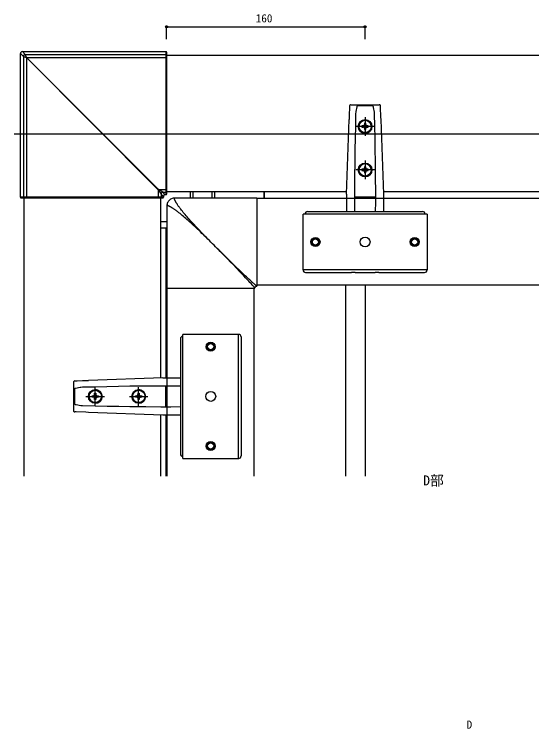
# Model space of a CAD drawing. Units: millimetres, scale not verified. Extents: x -693 to 693, y -1120 to 1121.
# Drawn here: x -313 to 110, y -483 to 93 of the extents above; entities that cross this region are included whole.
import ezdxf
from ezdxf.enums import TextEntityAlignment as Align

# ---------------------------------------------------------------- set-up
doc = ezdxf.new("R2010")
doc.units = ezdxf.units.MM
doc.header["$LTSCALE"] = 6
for name, color, linetype in [('0-1_USER1', 3, 'Continuous'), ('0-3_YKK_12', 2, 'Continuous'), ('0-4_YKK_13', 4, 'Continuous'), ('0-6_YKK_D', 6, 'Continuous')]:
    doc.layers.add(name, color=color, linetype=linetype)
doc.styles.add('ＭＳ ゴシック', font='')
doc.styles.get('ＭＳ ゴシック').set_extended_font_data('MS Gothic')

msp = doc.modelspace()

# ---------------------------------------------------------------- linework, layer by layer
at = {"layer": '0-3_YKK_12'}
for p, q in [((-190.33, 60.016), (109.671, 60.016)), ((-30.33, 10.079), (-30.33, -4.913)), ((-22.834, 2.583), (-37.826, 2.583)), ((-313.157, -3.484), (109.671, -3.484)), ((-30.33, -24.933), (-30.33, -39.925)), ((-22.834, -32.429), (-37.826, -32.429)), ((-190.33, -49.984), (-45.264, -49.984)), ((-15.4, -49.984), (109.671, -49.984)), ((-305.327, -54.985), (-305.327, -279.341)), ((-195.327, -54.985), (-195.327, -200.048)), ((109.671, -55.484), (-117.653, -55.484)), ((109.671, -125.483), (-117.653, -125.483)), ((-189.832, -279.341), (-189.832, -127.662)), ((-119.833, -279.341), (-119.833, -127.662)), ((-247.894, -222.477), (-247.894, -207.485)), ((-212.882, -222.477), (-212.882, -207.485)), ((-255.39, -214.981), (-240.398, -214.981)), ((-220.378, -214.981), (-205.386, -214.981)), ((-195.327, -229.911), (-195.327, -279.341))]:
    msp.add_line(p, q, dxfattribs=at)
at = {"layer": '0-4_YKK_13'}
for p, q in [((-308.157, -54.485), (-308.157, 61.343)), ((-308.157, 61.343), (-308.155, 61.343)), ((-308.155, 61.343), (-305.825, 59.013)), ((-308.155, -54.485), (-308.155, 61.343)), ((-306.658, 62.842), (-190.83, 62.842)), ((-306.658, 62.842), (-306.658, 62.84)), ((-304.328, 60.51), (-306.658, 62.84)), ((-306.658, 62.84), (-190.83, 62.84)), ((-305.825, 59.013), (-303.33, 58.015)), ((-305.825, 59.013), (-305.825, -54.485)), ((-303.33, 58.015), (-304.328, 60.51)), ((-304.328, 60.51), (-190.83, 60.51)), ((-303.33, 58.015), (-303.322, 58.001)), ((-303.317, 58.006), (-303.33, 58.015)), ((-303.322, 58.001), (-303.317, 58.006)), ((-303.322, 58.001), (-303.322, -54.485)), ((-303.322, 58.001), (-197.056, -48.423)), ((-303.317, 58.006), (-190.83, 58.006)), ((-196.892, -48.259), (-303.317, 58.006)), ((-190.83, 62.842), (-190.83, 62.84)), ((-190.83, 60.51), (-190.83, 62.84)), ((-190.83, 58.006), (-190.83, 60.51)), ((-190.83, -48.259), (-190.83, 58.006)), ((-190.33, 62.342), (-190.33, 62.341)), ((-190.33, 62.341), (-190.33, 60.011)), ((-190.33, 60.011), (-190.33, 58.008)), ((-190.33, 58.008), (-190.33, -48.204)), ((-42.842, 19.093), (-42.842, 19.099)), ((-42.002, 20.047), (-42.066, 20.032)), ((-41.78, 20.072), (-18.884, 20.072)), ((-24.96, 19.097), (-35.705, 19.097)), ((-17.823, 19.099), (-17.822, 19.093)), ((-37.92, 12.857), (-37.929, 12.725)), ((-37.831, 14.129), (-37.92, 12.857)), ((-22.745, 12.857), (-22.833, 14.129)), ((-22.735, 12.725), (-22.745, 12.857)), ((-45.332, -51.943), (-43.236, 8.08)), ((-15.332, -51.943), (-17.428, 8.08)), ((-35.832, 2.588), (-35.832, 2.575)), ((-35.332, 2.621), (-35.332, 2.601)), ((-32.882, 3.1), (-32.882, 2.102)), ((-31.832, 3.1), (-32.882, 3.1)), ((-32.882, 2.232), (-31.832, 2.232)), ((-32.882, 2.102), (-31.832, 2.102)), ((-31.832, 2.232), (-31.832, 2.102)), ((-30.832, 5.146), (-30.832, 4.098)), ((-29.832, 5.146), (-30.832, 5.146)), ((-30.832, 1.234), (-30.832, 1.104)), ((-30.832, 1.104), (-30.832, 0.056)), ((-30.832, 0.186), (-29.832, 0.186)), ((-30.832, 0.056), (-29.832, 0.056)), ((-29.832, 4.098), (-29.832, 5.146)), ((-29.832, 1.234), (-29.832, 1.104)), ((-29.832, 0.056), (-29.832, 1.104)), ((-27.782, 3.1), (-28.832, 3.1)), ((-28.832, 2.232), (-27.782, 2.232)), ((-28.832, 2.232), (-28.832, 2.102)), ((-28.832, 2.102), (-27.782, 2.102)), ((-27.782, 2.102), (-27.782, 3.1)), ((-25.332, 2.601), (-25.332, 2.621)), ((-24.832, 2.575), (-24.832, 2.588)), ((-35.832, -32.424), (-35.832, -32.437)), ((-35.332, -32.391), (-35.332, -32.411)), ((-32.882, -31.912), (-32.882, -32.91)), ((-31.832, -31.912), (-32.882, -31.912)), ((-32.882, -32.78), (-31.832, -32.78)), ((-32.882, -32.91), (-31.832, -32.91)), ((-31.832, -32.78), (-31.832, -32.91)), ((-30.832, -29.866), (-30.832, -30.914)), ((-29.832, -29.866), (-30.832, -29.866)), ((-30.832, -33.778), (-30.832, -33.908)), ((-30.832, -33.908), (-30.832, -34.956)), ((-29.832, -30.914), (-29.832, -29.866)), ((-29.832, -33.778), (-29.832, -33.908)), ((-29.832, -34.956), (-29.832, -33.908)), ((-27.782, -31.912), (-28.832, -31.912)), ((-28.832, -32.78), (-27.782, -32.78)), ((-28.832, -32.78), (-28.832, -32.91)), ((-28.832, -32.91), (-27.782, -32.91)), ((-27.782, -32.91), (-27.782, -31.912)), ((-25.332, -32.411), (-25.332, -32.391)), ((-24.832, -32.437), (-24.832, -32.424)), ((-30.832, -34.826), (-29.832, -34.826)), ((-30.832, -34.956), (-29.832, -34.956)), ((-197.056, -48.423), (-197.056, -54.485)), ((-197.056, -48.423), (-194.835, -51.978)), ((-196.892, -48.259), (-190.83, -48.259)), ((-193.338, -50.481), (-196.892, -48.259)), ((-193.338, -50.481), (-190.83, -50.481)), ((-191.373, -52.445), (-193.338, -50.481)), ((-190.83, -50.481), (-190.83, -48.259)), ((-190.83, -52.445), (-190.83, -50.481)), ((-190.33, -48.204), (-190.33, -49.982)), ((-190.33, -49.982), (-190.33, -51.946)), ((-171.427, -49.984), (-171.427, -55.162)), ((-168.927, -55.162), (-168.927, -49.984)), ((-153.927, -49.984), (-153.927, -55.162)), ((-151.427, -55.162), (-151.427, -49.984)), ((-111.727, -55.484), (-111.727, -49.984)), ((-111.427, -55.484), (-111.427, -49.984)), ((-308.157, -54.485), (-308.155, -54.485)), ((-305.825, -54.485), (-308.155, -54.485)), ((-307.656, -54.985), (-307.657, -54.985)), ((-307.656, -54.985), (-305.326, -54.985)), ((-303.322, -54.485), (-305.825, -54.485)), ((-305.326, -54.985), (-303.323, -54.985)), ((-303.323, -54.985), (-197.111, -54.985)), ((-197.056, -54.485), (-303.322, -54.485)), ((-197.111, -54.985), (-195.334, -54.985)), ((-194.835, -54.485), (-197.056, -54.485)), ((-195.334, -54.985), (-193.369, -54.985)), ((-194.835, -51.978), (-194.835, -54.485)), ((-194.835, -51.978), (-192.87, -53.943)), ((-192.87, -54.485), (-194.835, -54.485)), ((-192.87, -53.943), (-192.87, -54.485)), ((-192.869, -53.943), (-192.87, -53.943)), ((-192.869, -54.485), (-192.87, -54.485)), ((-192.869, -53.943), (-192.869, -54.485)), ((-190.83, -52.445), (-191.373, -52.445)), ((-191.373, -52.446), (-191.373, -52.445)), ((-190.83, -52.446), (-191.373, -52.446)), ((-190.83, -52.446), (-190.83, -52.445)), ((-117.653, -55.162), (-184.153, -55.162)), ((-117.653, -55.248), (-117.653, -126.162)), ((-38.332, -54.052), (-38.332, -54.052)), ((-38.332, -54.052), (-22.332, -54.052)), ((-190.153, -61.162), (-190.153, -127.662)), ((-80.333, -113.058), (-80.333, -68.06)), ((19.667, -68.061), (-80.333, -68.06)), ((-78.761, -68.06), (-78.758, -67.99)), ((-76.759, -66.06), (16.095, -66.06)), ((-38.756, -66.081), (-38.797, -65.827)), ((18.094, -67.99), (18.097, -68.061)), ((19.667, -68.061), (19.667, -113.059)), ((-195.327, -73.984), (-190.153, -73.984)), ((-190.153, -79.484), (-195.327, -79.484)), ((-190.927, -79.484), (-190.927, -199.979)), ((-138.76, -106.768), (-141.088, -104.381)), ((-136.501, -109.092), (-138.76, -106.768)), ((-134.326, -111.337), (-136.501, -109.092)), ((-131.23, -114.543), (-134.326, -111.337)), ((-128.112, -117.778), (-131.23, -114.543)), ((19.667, -113.059), (-80.333, -113.058)), ((-80.332, -113.059), (-80.332, -113.058)), ((-80.332, -113.077), (-80.332, -113.059)), ((-78.332, -115.077), (-50.061, -115.077)), ((-47.506, -115.08), (-41.312, -115.08)), ((-38.419, -115.069), (-22.245, -115.069)), ((-19.352, -115.08), (-13.158, -115.08)), ((-10.603, -115.077), (17.668, -115.077)), ((19.667, -113.02), (19.668, -113.059)), ((19.668, -113.059), (19.668, -113.077)), ((-125.021, -119.563), (-125.98, -118.667)), ((-124.155, -122.016), (-125.329, -120.75)), ((-123.12, -123.141), (-124.155, -122.016)), ((-122.534, -121.866), (-123.299, -121.161)), ((-122.218, -124.129), (-123.12, -123.141)), ((-121.831, -122.511), (-122.534, -121.866)), ((-121.443, -124.987), (-122.218, -124.129)), ((-121.187, -123.098), (-121.831, -122.511)), ((-120.993, -125.489), (-121.443, -124.987)), ((-120.6, -123.628), (-121.187, -123.098)), ((-120.598, -125.935), (-120.993, -125.489)), ((-120.255, -126.326), (-120.598, -125.935)), ((-118.503, -125.48), (-118.815, -125.213)), ((-45.927, -279.341), (-45.927, -125.483)), ((-29.927, -279.341), (-29.927, -125.483)), ((-190.153, -127.662), (-119.153, -127.662)), ((-177.251, -166.551), (-177.321, -166.553)), ((-132.253, -164.978), (-177.251, -164.978)), ((-177.25, -264.978), (-177.251, -164.978)), ((-132.252, -264.978), (-132.253, -164.978)), ((-132.252, -164.979), (-132.253, -164.979)), ((-132.234, -164.979), (-132.252, -164.979)), ((-179.251, -168.552), (-179.251, -261.406)), ((-130.234, -166.979), (-130.234, -195.25)), ((-193.368, -199.979), (-253.392, -202.075)), ((-130.231, -197.805), (-130.231, -203.999)), ((-265.383, -203.531), (-265.383, -226.427)), ((-265.358, -203.309), (-265.344, -203.245)), ((-264.404, -202.469), (-264.41, -202.47)), ((-191.259, -206.979), (-191.259, -206.979)), ((-191.259, -206.979), (-191.259, -222.979)), ((-190.927, -206.406), (-190.927, -223.553)), ((-179.23, -206.555), (-179.484, -206.514)), ((-130.242, -206.892), (-130.242, -223.066)), ((-264.408, -220.352), (-264.408, -209.607)), ((-259.44, -207.48), (-258.168, -207.392)), ((-258.168, -207.392), (-258.036, -207.382)), ((-248.411, -212.429), (-247.413, -212.429)), ((-248.411, -213.479), (-248.411, -212.429)), ((-247.932, -209.979), (-247.912, -209.979)), ((-247.899, -209.479), (-247.886, -209.479)), ((-247.543, -212.429), (-247.543, -213.479)), ((-247.413, -212.429), (-247.413, -213.479)), ((-213.399, -212.429), (-212.401, -212.429)), ((-213.399, -213.479), (-213.399, -212.429)), ((-212.92, -209.979), (-212.9, -209.979)), ((-212.887, -209.479), (-212.874, -209.479)), ((-212.531, -212.429), (-212.531, -213.479)), ((-212.401, -212.429), (-212.401, -213.479)), ((-250.457, -214.479), (-249.409, -214.479)), ((-250.457, -215.479), (-250.457, -214.479)), ((-249.409, -215.479), (-250.457, -215.479)), ((-248.411, -217.529), (-248.411, -216.479)), ((-247.413, -217.529), (-248.411, -217.529)), ((-247.543, -213.479), (-247.413, -213.479)), ((-247.543, -216.479), (-247.543, -217.529)), ((-247.543, -216.479), (-247.413, -216.479)), ((-247.413, -216.479), (-247.413, -217.529)), ((-246.545, -214.479), (-246.415, -214.479)), ((-246.545, -215.479), (-246.415, -215.479)), ((-246.415, -214.479), (-245.368, -214.479)), ((-245.368, -215.479), (-246.415, -215.479)), ((-245.497, -214.479), (-245.497, -215.479)), ((-245.368, -214.479), (-245.368, -215.479)), ((-215.445, -214.479), (-214.397, -214.479)), ((-215.445, -215.479), (-215.445, -214.479)), ((-214.397, -215.479), (-215.445, -215.479)), ((-213.399, -217.529), (-213.399, -216.479)), ((-212.401, -217.529), (-213.399, -217.529)), ((-212.531, -213.479), (-212.401, -213.479)), ((-212.531, -216.479), (-212.531, -217.529)), ((-212.531, -216.479), (-212.401, -216.479)), ((-212.401, -216.479), (-212.401, -217.529)), ((-211.533, -214.479), (-211.403, -214.479)), ((-211.533, -215.479), (-211.403, -215.479)), ((-211.403, -214.479), (-210.356, -214.479)), ((-210.356, -215.479), (-211.403, -215.479)), ((-210.485, -214.479), (-210.485, -215.479)), ((-210.356, -214.479), (-210.356, -215.479)), ((-258.168, -222.567), (-259.44, -222.478)), ((-258.036, -222.576), (-258.168, -222.567)), ((-247.912, -219.979), (-247.932, -219.979)), ((-247.886, -220.479), (-247.899, -220.479)), ((-212.9, -219.979), (-212.92, -219.979)), ((-212.874, -220.479), (-212.887, -220.479)), ((-264.41, -227.489), (-264.404, -227.489)), ((-193.368, -229.979), (-253.392, -227.883)), ((-190.927, -229.979), (-190.927, -279.341)), ((-130.231, -225.959), (-130.231, -232.153)), ((-130.234, -234.708), (-130.234, -262.979)), ((-177.321, -263.405), (-177.25, -263.408)), ((-177.25, -264.978), (-132.252, -264.978)), ((-132.292, -264.978), (-132.252, -264.979)), ((-132.252, -264.979), (-132.234, -264.979))]:
    msp.add_line(p, q, dxfattribs=at)
for points in [[(-42.842, 19.093), (-42.913, 17.095), (-43.068, 12.787), (-43.222, 8.477), (-43.236, 8.08)], [(-37.032, 18.459), (-37.779, 14.663), (-37.832, 14.13)], [(-35.705, 19.097), (-36.348, 19.041), (-36.69, 18.915), (-36.896, 18.729), (-37.013, 18.511), (-37.032, 18.459)], [(-23.632, 18.459), (-23.75, 18.704), (-23.954, 18.903), (-24.331, 19.044), (-24.891, 19.095), (-24.96, 19.097)], [(-22.832, 14.13), (-23.476, 17.927), (-23.632, 18.459)], [(-17.428, 8.08), (-17.499, 10.079), (-17.786, 18.069), (-17.822, 19.093)], [(-37.929, 12.725), (-38.166, 2.851), (-38.376, -6.78), (-38.558, -16.193), (-38.707, -25.298), (-38.86, -38.217), (-38.919, -50.312), (-38.902, -55.484), (-38.893, -58.395), (-38.8, -65.957)], [(-37.832, 14.13), (-37.831, 14.129), (-37.831, 14.129)], [(-22.833, 14.129), (-22.832, 14.13), (-22.832, 14.13)], [(-21.864, -65.957), (-21.772, -58.423), (-21.762, -55.484), (-21.745, -50.312), (-21.803, -38.304), (-21.957, -25.298), (-22.104, -16.332), (-22.283, -7.011), (-22.495, 2.702), (-22.735, 12.725)], [(-183.761, -55.162), (-184.433, -55.195), (-185.125, -55.299), (-185.819, -55.483), (-186.498, -55.748), (-187.147, -56.093), (-187.754, -56.513), (-188.307, -57.004), (-188.799, -57.557), (-189.22, -58.163), (-189.565, -58.811), (-189.83, -59.489), (-190.014, -60.182), (-190.12, -60.876), (-190.153, -61.555)], [(-179.704, -63.157), (-180.026, -62.705), (-180.334, -62.268), (-180.628, -61.845), (-180.909, -61.436), (-181.177, -61.041), (-181.431, -60.66), (-181.673, -60.292), (-181.902, -59.939), (-182.118, -59.599), (-182.322, -59.273), (-182.514, -58.96), (-182.694, -58.661), (-182.862, -58.375), (-183.019, -58.101), (-183.164, -57.841), (-183.298, -57.593), (-183.42, -57.358), (-183.532, -57.136), (-183.633, -56.926), (-183.723, -56.728), (-183.803, -56.543), (-183.87, -56.374), (-183.927, -56.219), (-183.973, -56.078), (-184.009, -55.951), (-184.037, -55.836), (-184.056, -55.732), (-184.068, -55.64), (-184.072, -55.557), (-184.07, -55.484), (-184.062, -55.42), (-184.049, -55.364), (-184.03, -55.316), (-184.006, -55.276), (-183.978, -55.242), (-183.946, -55.214), (-183.909, -55.193), (-183.869, -55.177), (-183.826, -55.167)], [(-183.826, -55.167), (-183.779, -55.163), (-183.728, -55.163)], [(-45.332, -51.943), (-45.332, -55.484), (-45.332, -66.076)], [(-38.907, -54.064), (-38.849, -54.06), (-38.332, -54.058)], [(-22.303, -54.058), (-21.914, -54.058), (-21.758, -54.067)], [(-15.332, -66.076), (-15.332, -55.484), (-15.332, -51.943)], [(-190.123, -61.406), (-190.139, -61.446), (-190.149, -61.49), (-190.153, -61.537), (-190.152, -61.587)], [(-181.195, -66.311), (-181.52, -66.073), (-182.159, -65.612), (-182.61, -65.29), (-183.048, -64.982), (-183.471, -64.687), (-183.88, -64.406), (-184.275, -64.139), (-184.656, -63.884), (-185.023, -63.643), (-185.377, -63.414), (-185.716, -63.198), (-186.042, -62.994), (-186.355, -62.802), (-186.655, -62.622), (-186.941, -62.454), (-187.214, -62.297), (-187.475, -62.152), (-187.722, -62.018), (-187.957, -61.895), (-188.18, -61.784), (-188.39, -61.683), (-188.588, -61.592), (-188.773, -61.513), (-188.942, -61.446), (-189.097, -61.389), (-189.237, -61.343), (-189.365, -61.307), (-189.48, -61.279), (-189.583, -61.26), (-189.676, -61.248), (-189.758, -61.243), (-189.831, -61.245), (-189.896, -61.253), (-189.951, -61.267), (-189.999, -61.286), (-190.04, -61.31), (-190.074, -61.338), (-190.102, -61.37), (-190.123, -61.406)], [(-179.005, -64.121), (-179.476, -63.474), (-179.704, -63.157)], [(-155.867, -89.453), (-157.077, -88.256), (-158.284, -87.071), (-159.486, -85.899), (-160.681, -84.741), (-161.87, -83.598), (-163.049, -82.473), (-164.215, -81.368), (-165.366, -80.285), (-166.502, -79.224), (-167.62, -78.187), (-168.722, -77.174), (-169.804, -76.185), (-170.868, -75.221), (-171.913, -74.282), (-172.937, -73.369), (-173.941, -72.481), (-174.924, -71.619), (-175.885, -70.783), (-176.825, -69.973), (-177.743, -69.189), (-178.639, -68.431), (-179.513, -67.699), (-180.365, -66.992), (-181.195, -66.311)], [(-154.653, -90.662), (-155.863, -89.449), (-157.06, -88.238), (-158.245, -87.032), (-159.417, -85.83), (-160.575, -84.634), (-161.718, -83.446), (-162.843, -82.267), (-163.948, -81.101), (-165.031, -79.949), (-166.091, -78.814), (-167.128, -77.695), (-168.142, -76.594), (-169.13, -75.511), (-170.094, -74.447), (-171.033, -73.403), (-171.947, -72.378), (-172.835, -71.375), (-173.697, -70.392), (-174.533, -69.43), (-175.343, -68.49), (-176.127, -67.572), (-176.885, -66.676), (-177.617, -65.803), (-178.324, -64.951), (-179.005, -64.121)], [(-38.783, -66.081), (-38.89, -66.077), (-38.919, -66.073)], [(-141.088, -104.381), (-142.273, -103.17), (-143.47, -101.949), (-144.678, -100.719), (-145.897, -99.481), (-147.125, -98.236), (-148.363, -96.984), (-149.608, -95.728), (-150.859, -94.468), (-152.113, -93.208), (-153.371, -91.946), (-154.635, -90.681)], [(-127.538, -117.204), (-131.087, -113.783), (-134.675, -110.315), (-138.478, -106.624), (-142.422, -102.772), (-146.457, -98.805), (-150.54, -94.762)], [(-50.061, -115.077), (-48.076, -115.079), (-47.506, -115.08)], [(-13.158, -115.08), (-12.588, -115.079), (-10.603, -115.077)], [(-125.329, -120.75), (-126.649, -119.336), (-128.112, -117.778)], [(-125.98, -118.667), (-127.003, -117.707), (-127.538, -117.204)], [(-123.299, -121.161), (-124.127, -120.394), (-125.021, -119.563)], [(-119.597, -124.527), (-120.071, -124.104), (-120.6, -123.628)], [(-119.165, -127.662), (-119.185, -127.627), (-119.215, -127.582), (-119.256, -127.525), (-119.306, -127.458), (-119.367, -127.379), (-119.439, -127.289), (-119.521, -127.188), (-119.615, -127.075), (-119.719, -126.95), (-119.835, -126.813), (-119.963, -126.663), (-120.255, -126.326)], [(-118.815, -125.213), (-119.179, -124.896), (-119.597, -124.527)], [(-119.153, -127.662), (-119.13, -127.432), (-119.066, -127.186), (-118.955, -126.942), (-118.798, -126.715), (-118.601, -126.518), (-118.374, -126.361), (-118.129, -126.25), (-117.884, -126.185), (-117.653, -126.163)], [(-117.653, -126.151), (-117.688, -126.131), (-117.734, -126.1), (-117.79, -126.06), (-117.858, -126.009), (-117.937, -125.948), (-118.027, -125.877), (-118.128, -125.794), (-118.241, -125.701), (-118.366, -125.596), (-118.503, -125.48)], [(-130.234, -195.25), (-130.232, -197.235), (-130.231, -197.805)], [(-193.368, -199.979), (-189.827, -199.979), (-179.235, -199.979)], [(-264.404, -202.469), (-262.406, -202.398), (-258.098, -202.243), (-253.788, -202.089), (-253.392, -202.075)], [(-258.036, -207.382), (-248.162, -207.146), (-238.531, -206.935), (-229.118, -206.753), (-220.014, -206.604), (-207.094, -206.451), (-195, -206.392), (-189.827, -206.409), (-186.916, -206.419), (-179.354, -206.511)], [(-191.247, -206.405), (-191.251, -206.462), (-191.253, -206.979)], [(-179.23, -206.529), (-179.234, -206.421), (-179.238, -206.393)], [(-264.408, -209.607), (-264.352, -208.963), (-264.226, -208.621), (-264.04, -208.415), (-263.822, -208.298), (-263.77, -208.28)], [(-263.77, -208.28), (-259.974, -207.533), (-259.441, -207.479)], [(-259.441, -207.479), (-259.44, -207.48), (-259.44, -207.48)], [(-263.77, -221.679), (-264.015, -221.561), (-264.214, -221.357), (-264.355, -220.98), (-264.406, -220.42), (-264.408, -220.352)], [(-259.441, -222.479), (-263.238, -221.835), (-263.77, -221.679)], [(-259.44, -222.478), (-259.441, -222.479), (-259.441, -222.479)], [(-179.354, -223.447), (-186.888, -223.539), (-189.827, -223.549), (-195, -223.566), (-207.007, -223.508), (-220.014, -223.354), (-228.979, -223.208), (-238.3, -223.028), (-248.014, -222.816), (-258.036, -222.576)], [(-191.253, -223.008), (-191.253, -223.397), (-191.244, -223.554)], [(-253.392, -227.883), (-255.391, -227.812), (-263.38, -227.525), (-264.404, -227.489)], [(-179.235, -229.979), (-189.827, -229.979), (-193.368, -229.979)], [(-130.231, -232.153), (-130.232, -232.723), (-130.234, -234.708)]]:
    msp.add_lwpolyline(points, dxfattribs=at)
for centre, radius in [((-30.33, 2.583), 5.496), ((-30.339, 2.603), 4.993), ((-30.33, -32.429), 5.496), ((-30.339, -32.409), 4.993), ((-70.333, -90.559), 3.665), ((-70.333, -90.559), 3), ((-70.333, -90.559), 2.5), ((-30.333, -90.56), 4), ((9.669, -90.559), 3.665), ((9.667, -90.56), 3), ((9.667, -90.56), 2.5), ((-154.752, -174.978), 3.665), ((-154.752, -174.978), 3), ((-154.752, -174.978), 2.5), ((-247.894, -214.981), 5.496), ((-247.914, -214.972), 4.993), ((-212.882, -214.981), 5.496), ((-212.902, -214.972), 4.993), ((-154.752, -214.978), 4), ((-154.752, -254.98), 3.665), ((-154.751, -254.978), 3), ((-154.751, -254.978), 2.5)]:
    msp.add_circle(centre, radius, dxfattribs=at)
for centre, radius, start, end in [((-304.322, 59.006), 1.504, 90.24971, 179.75029), ((-190.83, 62.342), 0.5, 0, 90), ((-190.83, 62.34), 0.499, 0.05353, 90.05343), ((-190.83, 60.01), 0.499, 0.05353, 90.05343), ((-190.705, 95.578), 37.572, 269.80938, 270.57188), ((-41.859, 19.066), 0.983, 104.89264, 178.07473), ((-41.78, 19.073), 1, 89.99379, 109.38888), ((-18.884, 19.073), 1, 65.55006, 90.00656), ((-18.775, 19.08), 0.952, 1.12837, 71.3487), ((-30.332, 2.612), 5, 0.09442, 179.90558), ((-30.338, 2.594), 5.494, 180.06009, 270.05996), ((-31.831, 4.099), 0.999, 269.94004, 359.93991), ((-31.831, 1.233), 0.999, 0.06009, 90.05996), ((-31.831, 1.103), 0.999, 0.06009, 90.05996), ((-30.326, 2.594), 5.494, 269.94004, 359.93991), ((-28.833, 4.099), 0.999, 180.06009, 270.05996), ((-28.833, 1.233), 0.999, 89.94004, 179.93991), ((-28.833, 1.103), 0.999, 89.94004, 179.93991), ((-30.332, -32.4), 5, 0.09442, 179.90558), ((-30.338, -32.418), 5.494, 180.06009, 270.05996), ((-31.831, -30.913), 0.999, 269.94004, 359.93991), ((-31.831, -33.779), 0.999, 0.06009, 90.05996), ((-31.831, -33.909), 0.999, 0.06009, 90.05996), ((-30.326, -32.418), 5.494, 269.94004, 359.93991), ((-28.833, -30.913), 0.999, 180.06009, 270.05996), ((-28.833, -33.779), 0.999, 89.94004, 179.93991), ((-28.833, -33.909), 0.999, 89.94004, 179.93991), ((-183.346, -61.97), 19.274, 134.65462, 135.34538), ((-193.331, -51.984), 1.504, 90.24971, 179.75029), ((-190.707, -47.077), 1.189, 264.03624, 288.46622), ((-190.83, -49.981), 0.499, 269.94657, 359.94647), ((-307.657, -54.485), 0.5, 180, 270), ((-307.656, -54.486), 0.499, 179.94657, 269.94647), ((-305.326, -54.486), 0.499, 179.94657, 269.94647), ((-340.893, -54.61), 37.572, 359.42812, 0.19062), ((-198.238, -54.609), 1.189, 341.53378, 5.96376), ((-195.334, -54.486), 0.499, 270.05353, 0.05343), ((-193.37, -54.486), 0.499, 270.05353, 0.05343), ((-193.369, -54.485), 0.5, 270, 0), ((-190.83, -51.946), 0.5, 270, 0), ((-190.83, -51.946), 0.499, 269.94657, 359.94647), ((-76.759, -68.06), 2, 89.99964, 177.99961), ((16.095, -68.06), 2, 2.00039, 90.00036), ((-38.932, -354.507), 239.439, 89.8773, 90.5697), ((-21.732, -354.507), 239.439, 89.4303, 90.1227), ((-177.251, -168.552), 2, 92.00039, 180.00036), ((-264.384, -203.531), 1, 160.61112, 180.00621), ((-264.377, -203.452), 0.983, 91.92527, 165.10736), ((109.196, -206.38), 239.439, 179.4303, 180.1227), ((-247.923, -214.979), 5, 90.09442, 269.90558), ((-247.905, -214.973), 5.494, 359.94004, 89.93991), ((-212.911, -214.979), 5, 90.09442, 269.90558), ((-212.893, -214.973), 5.494, 359.94004, 89.93991), ((-249.41, -213.48), 0.999, 270.06009, 0.05996), ((-249.41, -216.478), 0.999, 359.94004, 89.93991), ((-247.905, -214.985), 5.494, 270.06009, 0.05996), ((-246.544, -213.48), 0.999, 179.94004, 269.93991), ((-246.544, -216.478), 0.999, 90.06009, 180.05996), ((-246.414, -213.48), 0.999, 179.94004, 269.93991), ((-246.414, -216.478), 0.999, 90.06009, 180.05996), ((-214.398, -213.48), 0.999, 270.06009, 0.05996), ((-214.398, -216.478), 0.999, 359.94004, 89.93991), ((-212.893, -214.985), 5.494, 270.06009, 0.05996), ((-211.532, -213.48), 0.999, 179.94004, 269.93991), ((-211.532, -216.478), 0.999, 90.06009, 180.05996), ((-211.402, -213.48), 0.999, 179.94004, 269.93991), ((-211.402, -216.478), 0.999, 90.06009, 180.05996), ((109.196, -223.579), 239.439, 179.8773, 180.5697), ((-264.384, -226.427), 1, 179.99344, 204.44994), ((-264.391, -226.536), 0.952, 198.6513, 268.87163), ((-177.251, -261.406), 2, 179.99964, 267.99961)]:
    msp.add_arc(centre, radius, start, end, dxfattribs=at)
for centre, major_axis, ratio, start_param, end_param in [((-306.656, 61.341), (-1.061, -1.061), 0.998765, 3.9288543, 5.4959237), ((-191.365, -53.95), (1.067, -1.067), 0.99382, 2.358058, 3.9251274), ((-78.332, -113.077), (2, 0), 0.999898, 3.1415927, 4.712389), ((17.668, -113.077), (2, 0), 0.999898, 4.712389, 6.2831853), ((-132.234, -166.979), (0, -2), 0.999898, 1.5707963, 3.1415927), ((-132.234, -262.979), (0, -2), 0.999898, 6.2831853, 7.8539816)]:
    msp.add_ellipse(centre, major_axis=major_axis, ratio=ratio, start_param=start_param, end_param=end_param, dxfattribs=at)
at = {"layer": '0-6_YKK_D'}
for p, q in [((-190.33, 72.84), (-190.33, 83.842)), ((-190.33, 82.842), (-30.33, 82.842)), ((-30.33, 72.84), (-30.33, 83.842))]:
    msp.add_line(p, q, dxfattribs=at)
for centre in [(-190.33, 82.842), (-30.33, 82.842)]:
    msp.add_circle(centre, 0.85, dxfattribs=at)

# ---------------------------------------------------------------- texts
at = {"layer": '0-1_USER1', "style": 'ＭＳ ゴシック'}
msp.add_text('D部', height=8.132, dxfattribs=at).set_placement((16.527, -289.197), align=Align.BOTTOM_LEFT)
at = {"layer": '0-6_YKK_D', "style": 'ＭＳ ゴシック'}
for s, p in [('160', (-118.49, 84.442)), ('D', (51.523, -484.759))]:
    msp.add_text(s, height=6.598, dxfattribs=at).set_placement(p, align=Align.BOTTOM_LEFT)

doc.saveas('drawing.dxf')
